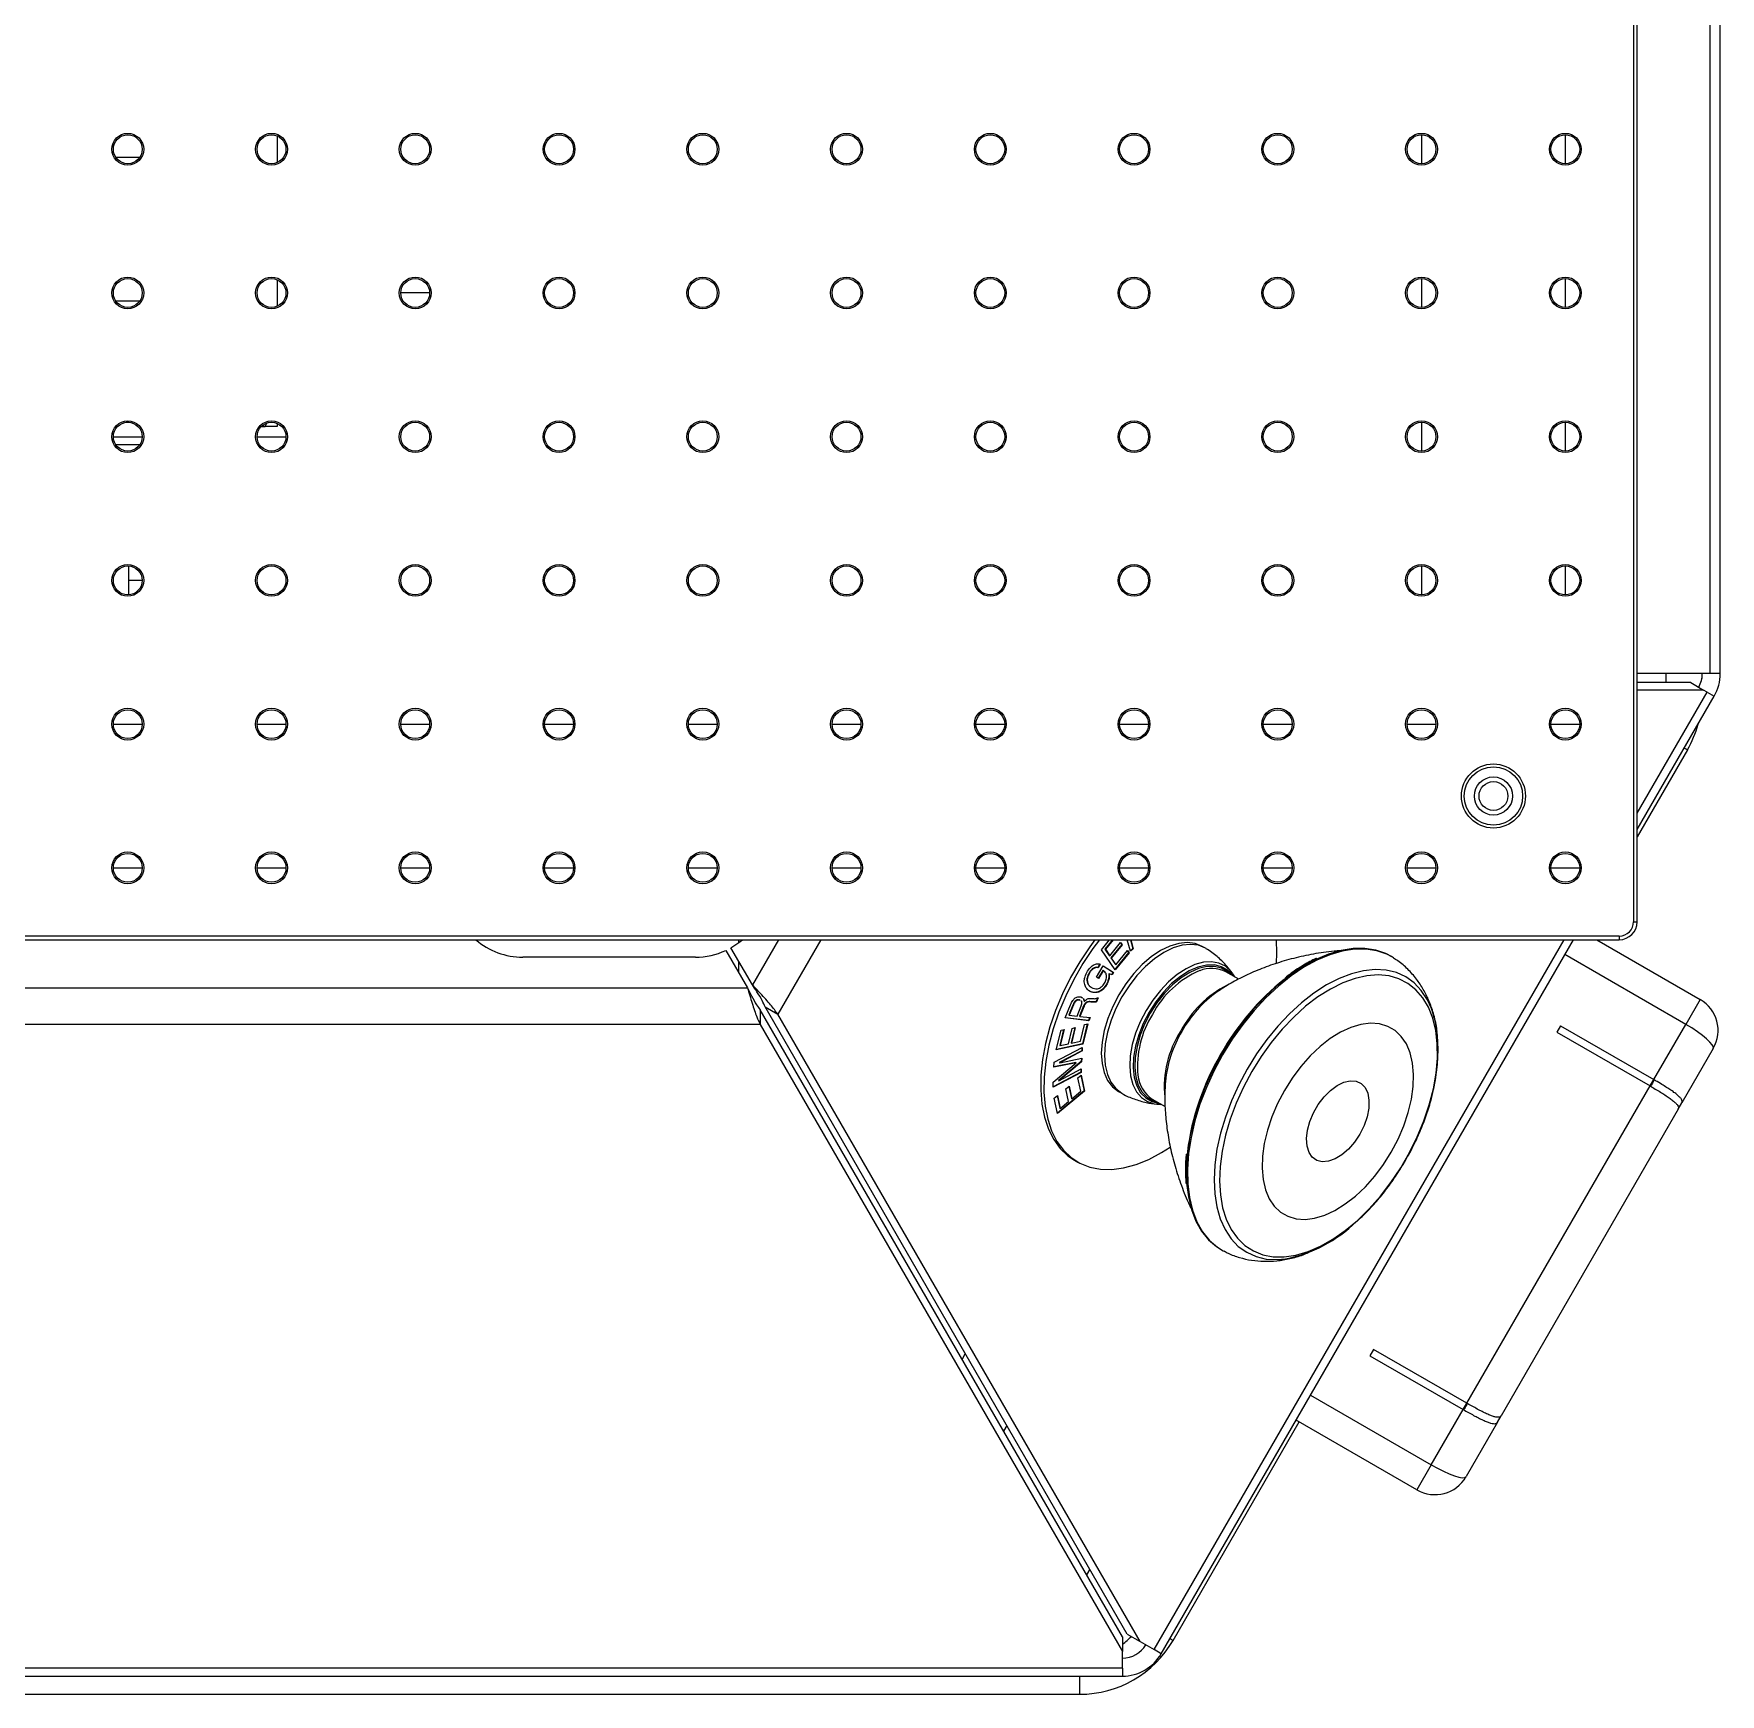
# Model space of a CAD drawing. Header units: millimetres. Extents: x -2048 to 999, y -438 to 438.
# Drawn here: x 663.5 to 961.5, y -438.1 to -144.7 of the extents above; entities that cross this region are included whole.
import ezdxf

# ---------------------------------------------------------------- set-up
doc = ezdxf.new("R2010")
doc.units = ezdxf.units.MM
doc.layers.add('LGV', color=4, linetype='Continuous')

msp = doc.modelspace()

# ---------------------------------------------------------------- linework, layer by layer
at = {"layer": 'LGV', "linetype": 'Continuous', "lineweight": 15}
for p, q in [((946.15, 301.62), (946.15, -301.62)), ((946.78, -301.62), (946.78, 301.62)), ((959.7, -257.78), (959.7, -0.61)), ((961.47, -257.78), (961.47, -0.61)), ((706.47, -162.75), (706.47, -167.45)), ((908.68, -162.55), (908.68, -167.65)), ((934.09, -162.55), (934.09, -167.65)), ((677.95, -166.5), (682.22, -166.5)), ((706.47, -188.15), (706.47, -192.85)), ((733.44, -190.5), (728.33, -190.5)), ((908.68, -187.95), (908.68, -193.05)), ((934.09, -187.95), (934.09, -193.05)), ((677.95, -191.9), (682.22, -191.9)), ((680.34, -213.36), (679.83, -213.36)), ((706.47, -214.12), (703.65, -214.12)), ((703.65, -214.12), (704.38, -214.12)), ((704.38, -214.12), (704.64, -213.49)), ((706.47, -213.55), (706.47, -214.12)), ((908.68, -213.35), (908.68, -218.45)), ((934.09, -213.35), (934.09, -218.45)), ((677.53, -215.9), (682.64, -215.9)), ((677.95, -217.3), (682.22, -217.3)), ((702.93, -215.9), (708.04, -215.9)), ((680.23, -238.75), (680.23, -243.85)), ((682.64, -241.3), (680.23, -241.3)), ((908.68, -238.75), (908.68, -243.85)), ((934.09, -238.75), (934.09, -243.85)), ((959.7, -257.78), (946.78, -257.78)), ((951.86, -257.78), (951.86, -259.37)), ((958.21, -257.78), (958.21, -258.66)), ((961.47, -257.78), (959.7, -257.78)), ((956.28, -259.37), (946.78, -259.37)), ((958.53, -260.67), (946.78, -260.67)), ((946.78, -282.46), (959.16, -261.03)), ((946.78, -285.33), (960.4, -261.75)), ((956.28, -259.37), (958.53, -260.67)), ((959.16, -261.03), (958.53, -260.67)), ((959.16, -261.03), (960.4, -261.75)), ((677.53, -266.7), (682.64, -266.7)), ((702.93, -266.7), (708.04, -266.7)), ((728.33, -266.7), (733.44, -266.7)), ((753.73, -266.7), (758.84, -266.7)), ((779.13, -266.7), (784.24, -266.7)), ((804.53, -266.7), (809.64, -266.7)), ((829.93, -266.7), (835.04, -266.7)), ((855.33, -266.7), (860.44, -266.7)), ((880.73, -266.7), (885.84, -266.7)), ((906.13, -266.7), (911.24, -266.7)), ((931.53, -266.7), (936.64, -266.7)), ((955.66, -271.23), (955.11, -270.92)), ((955.66, -271.23), (946.78, -286.6)), ((677.53, -292.1), (682.64, -292.1)), ((702.93, -292.1), (708.04, -292.1)), ((728.33, -292.1), (733.44, -292.1)), ((753.73, -292.1), (758.84, -292.1)), ((779.13, -292.1), (784.24, -292.1)), ((804.53, -292.1), (809.64, -292.1)), ((829.93, -292.1), (835.04, -292.1)), ((855.33, -292.1), (860.44, -292.1)), ((880.73, -292.1), (885.84, -292.1)), ((906.13, -292.1), (911.24, -292.1)), ((931.53, -292.1), (936.64, -292.1)), ((946.15, -301.62), (946.78, -301.62)), ((943.61, -304.17), (-269.24, -304.17)), ((-269.24, -304.8), (943.61, -304.8)), ((785.77, -306.69), (789.58, -313.28)), ((790.45, -312.78), (786.66, -306.23)), ((788.04, -305.32), (788.04, -304.8)), ((795.05, -304.8), (790.45, -312.78)), ((802.56, -304.8), (794.95, -317.98)), ((852.14, -306.56), (853.57, -304.8)), ((854.55, -310.12), (852.14, -306.56)), ((854.09, -304.8), (852.75, -306.45)), ((852.75, -306.45), (853.51, -307.58)), ((852.75, -306.45), (852.82, -306.49)), ((854.2, -304.8), (852.82, -306.49)), ((852.82, -306.49), (853.58, -307.62)), ((853.58, -307.62), (855.49, -305.27)), ((855.7, -305.65), (853.8, -308)), ((855.77, -305.69), (853.87, -308.04)), ((854.66, -309.21), (856.72, -306.68)), ((855.46, -305.3), (855.7, -305.65)), ((855.49, -305.27), (855.77, -305.69)), ((855.7, -305.65), (855.77, -305.69)), ((857.26, -306.83), (856.69, -304.8)), ((856.69, -306.7), (856.93, -307.06)), ((856.72, -306.68), (857, -307.1)), ((857.24, -304.8), (857.67, -306.35)), ((857.67, -306.35), (857.24, -306.75)), ((857.75, -306.39), (857.26, -306.83)), ((857.3, -304.8), (857.75, -306.39)), ((857.67, -306.35), (857.75, -306.39)), ((861.45, -430.26), (933.89, -304.8)), ((862.7, -430.98), (935.55, -304.8)), ((870.5, -306.3), (869.93, -305.97)), ((939.63, -304.8), (957.9, -315.35)), ((943.61, -304.17), (943.61, -304.8)), ((780.38, -307.89), (749.9, -307.89)), ((788.04, -310.6), (788.04, -308.6)), ((850.62, -309.88), (850.69, -309.92)), ((851.24, -311.4), (852.42, -309.42)), ((851.81, -309.1), (851.46, -309.68)), ((851.46, -309.68), (851.53, -309.72)), ((851.88, -309.14), (851.53, -309.72)), ((852.42, -309.42), (854.27, -310.59)), ((852.42, -309.42), (854.2, -310.55)), ((853.51, -307.58), (853.58, -307.62)), ((853.8, -308), (854.59, -309.17)), ((853.8, -308), (853.87, -308.04)), ((853.87, -308.04), (854.66, -309.21)), ((856.93, -307.06), (854.5, -310.05)), ((857, -307.1), (854.55, -310.12)), ((854.59, -309.17), (854.66, -309.21)), ((856.93, -307.06), (857, -307.1)), ((903.56, -307.91), (903.36, -307.79)), ((903.73, -308.02), (903.56, -307.91)), ((955.36, -319.76), (934.02, -307.44)), ((849.93, -310.66), (850, -310.71)), ((851.63, -311.64), (851.24, -311.4)), ((852.37, -310.24), (851.56, -311.6)), ((852.44, -310.28), (851.63, -311.64)), ((852.37, -310.24), (852.44, -310.28)), ((852.52, -310.32), (852.43, -310.27)), ((852.94, -312.75), (853.02, -312.79)), ((853.97, -310.94), (853.44, -310.8)), ((853.44, -310.8), (853.51, -310.84)), ((854.04, -310.98), (853.51, -310.84)), ((854.2, -310.55), (853.97, -310.94)), ((853.97, -310.94), (854.04, -310.98)), ((854.27, -310.59), (854.04, -310.98)), ((854.2, -310.55), (854.27, -310.59)), ((876.38, -311.77), (874.11, -310.46)), ((875.35, -310.81), (875.27, -310.7)), ((875.67, -311.36), (875.32, -310.85)), ((363.27, -313.28), (789.58, -313.28)), ((848.27, -315.49), (848.1, -315.41)), ((848.1, -315.41), (848.17, -315.45)), ((848.35, -315.53), (848.17, -315.45)), ((848.48, -314.88), (848.8, -315.07)), ((848.55, -314.93), (848.72, -315.03)), ((848.89, -315.13), (849.07, -315.64)), ((848.96, -315.18), (849.14, -315.68)), ((849.07, -315.64), (849.14, -315.68)), ((850.08, -315.74), (850.16, -315.78)), ((850.29, -313.21), (850.36, -313.25)), ((850.74, -315.8), (850.81, -315.84)), ((851.46, -315.06), (851.18, -315.74)), ((851.18, -315.74), (851.25, -315.78)), ((851.54, -315.07), (851.25, -315.78)), ((851.4, -315.06), (851.54, -315.07)), ((851.52, -314.02), (851.59, -314.07)), ((957.9, -315.35), (955.36, -319.76)), ((791.83, -317.18), (791.83, -319.78)), ((855.82, -428.01), (791.83, -317.18)), ((792.7, -316.68), (794.95, -317.98)), ((856.69, -427.51), (792.7, -316.68)), ((858.94, -428.81), (794.95, -317.98)), ((845.73, -318.63), (846.67, -316.3)), ((849.89, -319.14), (845.73, -318.63)), ((849.82, -319.1), (845.74, -318.6)), ((847.11, -316.27), (846.38, -318.07)), ((846.38, -318.07), (846.45, -318.11)), ((847.19, -316.31), (846.45, -318.11)), ((846.45, -318.11), (847.82, -318.28)), ((847.11, -316.27), (847.19, -316.31)), ((847.82, -318.28), (848.56, -316.47)), ((848.98, -316.48), (848.25, -318.3)), ((848.25, -318.3), (848.32, -318.34)), ((849.05, -316.53), (848.32, -318.34)), ((848.32, -318.34), (850.13, -318.56)), ((848.98, -316.48), (849.05, -316.53)), ((850.04, -318.55), (849.82, -319.1)), ((850.13, -318.56), (849.89, -319.14)), ((791.83, -319.78), (363.27, -319.78)), ((791.83, -319.78), (855.82, -430.61)), ((844.15, -324.25), (844.99, -320.77)), ((845.44, -320.68), (844.76, -323.47)), ((845.52, -320.66), (844.84, -323.51)), ((844.99, -320.77), (845.52, -320.66)), ((846.31, -323.2), (846.97, -320.46)), ((847.42, -320.36), (846.77, -323.04)), ((847.5, -320.34), (846.84, -323.08)), ((846.97, -320.46), (847.5, -320.34)), ((848.45, -322.74), (849.16, -319.78)), ((849.61, -319.68), (848.76, -323.22)), ((849.7, -319.66), (848.83, -323.26)), ((849.16, -319.78), (849.7, -319.66)), ((849.82, -319.1), (849.89, -319.14)), ((933.22, -320.01), (932.57, -321.13)), ((933.22, -320.01), (932.57, -321.13)), ((932.57, -321.13), (949.07, -330.65)), ((933.22, -320.01), (949.72, -329.53)), ((949.72, -329.53), (955.36, -319.76)), ((843.77, -326.46), (848.73, -323.85)), ((848.83, -323.26), (844.15, -324.25)), ((848.76, -323.22), (844.16, -324.19)), ((848.64, -324.41), (844.68, -326.49)), ((848.71, -324.45), (844.75, -326.53)), ((844.76, -323.47), (844.84, -323.51)), ((844.84, -323.51), (846.31, -323.2)), ((846.77, -323.04), (846.84, -323.08)), ((846.84, -323.08), (848.45, -322.74)), ((848.66, -323.89), (848.64, -324.41)), ((848.64, -324.41), (848.71, -324.45)), ((848.73, -323.85), (848.71, -324.45)), ((848.76, -323.22), (848.83, -323.26)), ((960.23, -324.02), (954.68, -333.63)), ((843.61, -329.95), (847.67, -326.56)), ((843.73, -327.35), (843.77, -326.46)), ((847.6, -326.52), (843.73, -327.29)), ((847.67, -326.56), (843.73, -327.35)), ((848.55, -326.32), (844.52, -329.69)), ((848.62, -326.36), (844.59, -329.73)), ((844.59, -329.73), (848.57, -327.64)), ((844.68, -326.49), (844.75, -326.53)), ((844.75, -326.53), (848.65, -325.75)), ((847.6, -326.52), (847.67, -326.56)), ((848.49, -327.68), (848.47, -328.2)), ((848.57, -327.64), (848.54, -328.24)), ((848.58, -325.76), (848.55, -326.32)), ((848.55, -326.32), (848.62, -326.36)), ((848.65, -325.75), (848.62, -326.36)), ((848.54, -328.24), (843.57, -330.85)), ((843.57, -330.85), (843.61, -329.95)), ((848.47, -328.2), (843.58, -330.77)), ((844.52, -329.69), (844.59, -329.73)), ((845.84, -331.18), (846.42, -330.7)), ((846.37, -330.74), (846.81, -332.86)), ((846.42, -330.7), (846.88, -332.9)), ((847.98, -329.19), (848.56, -328.71)), ((848.48, -331.57), (847.98, -329.19)), ((848.47, -328.2), (848.54, -328.24)), ((848.51, -328.75), (849.08, -331.5)), ((848.56, -328.71), (849.15, -331.54)), ((916.7, -386.71), (949.07, -330.65)), ((949.07, -330.65), (949.72, -329.53)), ((843.79, -332.79), (844.37, -332.31)), ((844.36, -335.53), (843.79, -332.79)), ((844.32, -332.35), (844.78, -334.55)), ((849.08, -331.5), (844.34, -335.44)), ((849.15, -331.54), (844.36, -335.53)), ((844.37, -332.31), (844.85, -334.6)), ((844.85, -334.6), (846.3, -333.39)), ((846.3, -333.39), (845.84, -331.18)), ((846.81, -332.86), (846.88, -332.9)), ((846.88, -332.9), (848.48, -331.57)), ((849.08, -331.5), (849.15, -331.54)), ((855.13, -331.61), (855.7, -331.93)), ((861.11, -332.98), (863.38, -334.29)), ((861.54, -333.37), (862, -333.49)), ((954.03, -334.76), (954.68, -333.63)), ((844.78, -334.55), (844.85, -334.6)), ((861.91, -333.86), (862.28, -333.89)), ((954.03, -334.76), (922.74, -388.96)), ((847.36, -343.76), (847.93, -344.09)), ((873.43, -359.65), (873.63, -359.76)), ((873.63, -359.76), (873.8, -359.85)), ((828.06, -377.93), (827.49, -378.93)), ((900.2, -377.19), (899.56, -378.31)), ((900.2, -377.19), (899.56, -378.31)), ((899.56, -378.31), (916.06, -387.83)), ((916.7, -386.71), (900.2, -377.19)), ((889.08, -385.29), (910.41, -397.61)), ((916.06, -387.83), (916.7, -386.71)), ((864.79, -428.62), (887.08, -390.02)), ((907.87, -402.02), (886.53, -389.7)), ((910.41, -397.61), (916.06, -387.83)), ((922.09, -390.09), (916.54, -399.69)), ((922.09, -390.09), (922.74, -388.96)), ((835.4, -390.63), (834.82, -391.63)), ((910.41, -397.61), (907.87, -402.02)), ((850.06, -416.03), (849.48, -417.03)), ((855.82, -428.01), (855.82, -430.61)), ((856.69, -427.51), (858.94, -428.81)), ((858.94, -428.81), (861.45, -430.26)), ((864.24, -428.31), (864.79, -428.62)), ((855.82, -433.51), (855.82, -430.61)), ((862.7, -430.98), (861.45, -430.26)), ((855.82, -433.51), (363.27, -433.51)), ((363.27, -434.95), (855.82, -434.95)), ((848.29, -438.15), (848.29, -434.95)), ((855.82, -433.51), (855.82, -434.95)), ((366.67, -438.15), (848.29, -438.15))]:
    msp.add_line(p, q, dxfattribs=at)
at = {"layer": 'LGV', "linetype": 'Continuous', "lineweight": 15, "flags": 128}
for points in [[(786.66, -306.23), (788.06, -305.31), (788.68, -304.8)], [(850.97, -304.8), (850.06, -306.04), (848.28, -308.7), (846.67, -311.49), (845.25, -314.36), (844.03, -317.28), (843.03, -320.22), (842.25, -323.13), (841.72, -325.99), (841.43, -328.76), (841.39, -331.4), (841.6, -333.88), (842.06, -336.18), (842.76, -338.26), (843.7, -340.1), (844.85, -341.68), (846.21, -342.98), (847.36, -343.76)], [(851.79, -304.8), (850.63, -306.36), (848.85, -309.03), (847.24, -311.82), (845.82, -314.69), (844.6, -317.61), (843.59, -320.55), (842.82, -323.46), (842.29, -326.32), (842, -329.09), (841.96, -331.73), (842.17, -334.21), (842.63, -336.51), (843.33, -338.59), (844.26, -340.43), (845.42, -342.01), (846.78, -343.31), (848.33, -344.31), (850.06, -345), (851.94, -345.37), (853.94, -345.42), (856.05, -345.14), (858.24, -344.55), (860.48, -343.64), (862.75, -342.43), (864.27, -341.46)], [(869.93, -305.97), (868.69, -305.47), (867.3, -305.29), (865.79, -305.44), (864.2, -305.93), (862.57, -306.73), (860.94, -307.82), (859.34, -309.19), (857.83, -310.79), (856.43, -312.59), (855.18, -314.55)], [(870.63, -306.38), (870.5, -306.3), (869.26, -305.79), (867.87, -305.62), (866.36, -305.77), (864.77, -306.25), (863.13, -307.05), (861.5, -308.15), (859.91, -309.52), (858.4, -311.12), (857, -312.92), (855.75, -314.87)], [(903.36, -307.79), (902.36, -307.26), (900.58, -306.64), (898.66, -306.34), (896.62, -306.35), (894.47, -306.69), (892.26, -307.34), (890, -308.3), (887.71, -309.55), (885.43, -311.09), (883.19, -312.89), (881, -314.94), (878.9, -317.2), (876.91, -319.66), (875.05, -322.28), (873.34, -325.03)], [(903.56, -307.91), (902.55, -307.38), (900.78, -306.76), (898.86, -306.45), (896.81, -306.47), (894.67, -306.8), (892.46, -307.46), (890.19, -308.41), (887.91, -309.67), (885.63, -311.21), (883.39, -313.01), (881.2, -315.05), (879.1, -317.32), (877.11, -319.77), (875.25, -322.39), (873.54, -325.15)], [(883.03, -308.97), (883.12, -307.16), (883.05, -304.8)], [(875.27, -310.7), (875, -310.36), (874.04, -309.5), (872.89, -308.94), (871.59, -308.7), (870.16, -308.79), (868.65, -309.2), (867.09, -309.92), (865.53, -310.94), (864, -312.23), (862.54, -313.75), (861.2, -315.46), (860, -317.33)], [(875.41, -311.21), (875.36, -311.15), (874.46, -310.2), (873.35, -309.57), (872.08, -309.26), (870.68, -309.28), (869.18, -309.63), (867.63, -310.31), (866.07, -311.3), (864.53, -312.56), (863.07, -314.06), (861.73, -315.77), (860.53, -317.63)], [(874.96, -310.93), (874.45, -310.46), (873.36, -309.84), (872.12, -309.53), (870.74, -309.55), (869.26, -309.9), (867.74, -310.57), (866.2, -311.54), (864.69, -312.78), (863.26, -314.26), (861.94, -315.93), (860.76, -317.77)], [(878.67, -328.11), (877.21, -330.86), (875.93, -333.67), (874.87, -336.51), (874.04, -339.35), (873.44, -342.14), (873.09, -344.85), (872.99, -347.45), (873.14, -349.89), (873.54, -352.16), (874.18, -354.21), (875.06, -356.02), (876.16, -357.57), (877.47, -358.84), (878.98, -359.81), (880.65, -360.47), (882.48, -360.82), (884.44, -360.83), (886.5, -360.52), (888.63, -359.89), (890.81, -358.95), (893, -357.71), (895.19, -356.19), (897.34, -354.4), (899.43, -352.37), (901.42, -350.13), (903.28, -347.7), (905.01, -345.12), (906.57, -342.41), (907.94, -339.63), (909.11, -336.79), (910.06, -333.95), (910.78, -331.13), (911.25, -328.38), (911.48, -325.72), (911.45, -323.19), (911.18, -320.84), (910.66, -318.68), (909.89, -316.74), (908.9, -315.05), (907.69, -313.64), (906.28, -312.52), (904.69, -311.7), (902.94, -311.2), (901.04, -311.02), (899.03, -311.17), (896.93, -311.64), (894.77, -312.42), (892.58, -313.52), (890.38, -314.9), (888.21, -316.56), (886.09, -318.47), (884.05, -320.61), (882.12, -322.95), (880.32, -325.46), (878.67, -328.11)], [(910.44, -316.98), (909.71, -315.4), (908.64, -313.78), (907.36, -312.43), (905.89, -311.37), (904.23, -310.62), (902.43, -310.19), (900.49, -310.08), (898.44, -310.29), (896.31, -310.82), (894.12, -311.66), (891.9, -312.8), (889.68, -314.24), (887.49, -315.94), (885.36, -317.89), (883.3, -320.06), (881.35, -322.44), (879.54, -324.98), (877.88, -327.65)], [(855.18, -314.55), (854.11, -316.6), (853.25, -318.71), (852.62, -320.83), (852.24, -322.89), (852.1, -324.85), (852.23, -326.66), (852.6, -328.28), (853.22, -329.67), (854.07, -330.79), (855.13, -331.61)], [(855.75, -314.87), (854.68, -316.93), (853.82, -319.04), (853.19, -321.15), (852.8, -323.22), (852.67, -325.18), (852.79, -326.99), (853.17, -328.61), (853.79, -330), (854.64, -331.11), (855.7, -331.93), (855.83, -332.01)], [(860, -317.33), (858.99, -319.3), (858.17, -321.32), (857.58, -323.34), (857.23, -325.31), (857.13, -327.17), (857.28, -328.88), (857.69, -330.4), (858.32, -331.68), (859.18, -332.69), (860.24, -333.4), (861.47, -333.8), (861.91, -333.86)], [(860.53, -317.63), (859.51, -319.6), (858.71, -321.62), (858.14, -323.64), (857.81, -325.6), (857.74, -327.44), (857.93, -329.13), (858.37, -330.6), (859.05, -331.83), (859.96, -332.77), (861.06, -333.41), (862.33, -333.72), (862.41, -333.73)], [(860.76, -317.77), (859.76, -319.7), (858.97, -321.69), (858.41, -323.67), (858.08, -325.59), (858.02, -327.41), (858.2, -329.06), (858.64, -330.51), (859.31, -331.72), (860.2, -332.65), (861.28, -333.27), (861.54, -333.37)], [(910.77, -331.36), (911.13, -329.58), (911.51, -326.84), (911.64, -324.2), (911.52, -321.71), (911.16, -319.39), (910.55, -317.28), (910.44, -316.98)], [(884.45, -331.44), (883.25, -333.74), (882.24, -336.09), (881.45, -338.45), (880.89, -340.79), (880.57, -343.05), (880.5, -345.2), (880.68, -347.19), (881.11, -349), (881.78, -350.57), (882.67, -351.89), (883.77, -352.94), (885.06, -353.68), (886.51, -354.11), (888.1, -354.22), (889.8, -354.01), (891.57, -353.48), (893.39, -352.64), (895.21, -351.5), (897.02, -350.1), (898.76, -348.45), (900.41, -346.58), (901.95, -344.53), (903.33, -342.34), (904.53, -340.05), (905.54, -337.7), (906.33, -335.34), (906.89, -333), (907.21, -330.74), (907.27, -328.59), (907.09, -326.59), (906.67, -324.79), (906, -323.21), (905.11, -321.89), (904.01, -320.85), (902.72, -320.11), (901.27, -319.67), (899.68, -319.56), (897.98, -319.78), (896.21, -320.31), (894.39, -321.15), (892.56, -322.28), (890.76, -323.69), (889.02, -325.34), (887.36, -327.21), (885.83, -329.25), (884.45, -331.44)], [(960.23, -324.02), (960.25, -323.75), (960.05, -323.36), (959.65, -322.88), (959.06, -322.32), (958.31, -321.71), (957.42, -321.06), (956.42, -320.4), (955.36, -319.76)], [(873.34, -325.03), (871.81, -327.88), (870.47, -330.8), (869.34, -333.76), (868.43, -336.71), (867.75, -339.63), (867.31, -342.47), (867.12, -345.21), (867.18, -347.82), (867.48, -350.26), (868.02, -352.5), (868.8, -354.53), (869.81, -356.3), (871.03, -357.81), (872.46, -359.04), (873.43, -359.65)], [(873.54, -325.15), (872.01, -328), (870.67, -330.92), (869.54, -333.87), (868.63, -336.82), (867.95, -339.74), (867.52, -342.59), (867.32, -345.33), (867.38, -347.93), (867.68, -350.37), (868.22, -352.61), (869, -354.64), (870.01, -356.41), (871.24, -357.93), (872.66, -359.15), (873.63, -359.76)], [(877.88, -327.65), (876.39, -330.42), (875.1, -333.27), (874.02, -336.14), (873.16, -339.01), (872.54, -341.83), (872.16, -344.58), (872.03, -347.22), (872.15, -349.71), (872.51, -352.03), (873.12, -354.14), (873.97, -356.02), (875.03, -357.64), (876.31, -358.99), (877.79, -360.04), (879.44, -360.79), (881.24, -361.23), (883.18, -361.34), (884.68, -361.22)], [(897.79, -339.14), (896.85, -340.55), (895.78, -341.79), (894.62, -342.8), (893.42, -343.53), (892.25, -343.95), (891.15, -344.05), (890.18, -343.8), (889.38, -343.24), (888.8, -342.38), (888.45, -341.26), (888.36, -339.93), (888.52, -338.47), (888.94, -336.93), (889.59, -335.39), (890.44, -333.92), (891.45, -332.59), (892.57, -331.46), (893.76, -330.58), (894.95, -330), (896.09, -329.74), (897.13, -329.82), (898.02, -330.23), (898.71, -330.94), (899.18, -331.94), (899.4, -333.17), (899.37, -334.57), (899.08, -336.08), (898.54, -337.63), (897.79, -339.14)], [(910.41, -397.61), (911.5, -398.21), (912.57, -398.74), (913.57, -399.19), (914.49, -399.53), (915.26, -399.76), (915.88, -399.87), (916.31, -399.84), (916.54, -399.69)]]:
    msp.add_lwpolyline(points, dxfattribs=at)
at = {"layer": 'LGV', "linetype": 'Continuous', "lineweight": 15}
for centre, radius in [((680.09, -165.1), 2.81), ((680.09, -165.1), 2.55), ((705.49, -165.1), 2.81), ((705.49, -165.1), 2.55), ((730.88, -165.1), 2.81), ((730.88, -165.1), 2.55), ((756.29, -165.1), 2.81), ((756.29, -165.1), 2.55), ((781.69, -165.1), 2.81), ((781.69, -165.1), 2.55), ((807.09, -165.1), 2.81), ((807.09, -165.1), 2.55), ((832.49, -165.1), 2.81), ((832.49, -165.1), 2.55), ((857.89, -165.1), 2.81), ((857.89, -165.1), 2.55), ((883.28, -165.1), 2.81), ((883.28, -165.1), 2.55), ((908.68, -165.1), 2.81), ((908.68, -165.1), 2.55), ((934.09, -165.1), 2.81), ((934.09, -165.1), 2.55), ((680.09, -190.5), 2.81), ((705.49, -190.5), 2.81), ((730.88, -190.5), 2.81), ((756.29, -190.5), 2.81), ((781.69, -190.5), 2.81), ((807.09, -190.5), 2.81), ((832.49, -190.5), 2.81), ((857.89, -190.5), 2.81), ((883.28, -190.5), 2.81), ((908.68, -190.5), 2.81), ((934.09, -190.5), 2.81), ((680.09, -190.5), 2.55), ((705.49, -190.5), 2.55), ((730.88, -190.5), 2.55), ((756.29, -190.5), 2.55), ((781.69, -190.5), 2.55), ((807.09, -190.5), 2.55), ((832.49, -190.5), 2.55), ((857.89, -190.5), 2.55), ((883.28, -190.5), 2.55), ((908.68, -190.5), 2.55), ((934.09, -190.5), 2.55), ((680.09, -215.9), 2.81), ((680.09, -215.9), 2.55), ((705.49, -215.9), 2.81), ((705.49, -215.9), 2.55), ((730.88, -215.9), 2.81), ((730.88, -215.9), 2.55), ((756.29, -215.9), 2.81), ((756.29, -215.9), 2.55), ((781.69, -215.9), 2.81), ((781.69, -215.9), 2.55), ((807.09, -215.9), 2.81), ((807.09, -215.9), 2.55), ((832.49, -215.9), 2.81), ((832.49, -215.9), 2.55), ((857.89, -215.9), 2.81), ((857.89, -215.9), 2.55), ((883.28, -215.9), 2.81), ((883.28, -215.9), 2.55), ((908.68, -215.9), 2.81), ((908.68, -215.9), 2.55), ((934.09, -215.9), 2.81), ((934.09, -215.9), 2.55), ((680.09, -241.3), 2.81), ((680.09, -241.3), 2.55), ((705.49, -241.3), 2.81), ((705.49, -241.3), 2.55), ((730.88, -241.3), 2.81), ((730.88, -241.3), 2.55), ((756.29, -241.3), 2.81), ((756.29, -241.3), 2.55), ((781.69, -241.3), 2.81), ((781.69, -241.3), 2.55), ((807.09, -241.3), 2.81), ((807.09, -241.3), 2.55), ((832.49, -241.3), 2.81), ((832.49, -241.3), 2.55), ((857.89, -241.3), 2.81), ((857.89, -241.3), 2.55), ((883.28, -241.3), 2.81), ((883.28, -241.3), 2.55), ((908.68, -241.3), 2.81), ((908.68, -241.3), 2.55), ((934.09, -241.3), 2.81), ((934.09, -241.3), 2.55), ((680.09, -266.7), 2.81), ((680.09, -266.7), 2.55), ((705.49, -266.7), 2.81), ((705.49, -266.7), 2.55), ((730.88, -266.7), 2.81), ((730.88, -266.7), 2.55), ((756.29, -266.7), 2.81), ((756.29, -266.7), 2.55), ((781.69, -266.7), 2.81), ((781.69, -266.7), 2.55), ((807.09, -266.7), 2.81), ((807.09, -266.7), 2.55), ((832.49, -266.7), 2.81), ((832.49, -266.7), 2.55), ((857.89, -266.7), 2.81), ((857.89, -266.7), 2.55), ((883.28, -266.7), 2.81), ((883.28, -266.7), 2.55), ((908.68, -266.7), 2.81), ((908.68, -266.7), 2.55), ((934.09, -266.7), 2.81), ((934.09, -266.7), 2.55), ((921.39, -279.4), 5.66), ((921.39, -279.4), 5.16), ((921.39, -279.4), 3.37), ((921.39, -279.4), 2.55), ((680.09, -292.1), 2.81), ((680.09, -292.1), 2.55), ((705.49, -292.1), 2.81), ((705.49, -292.1), 2.55), ((730.88, -292.1), 2.81), ((730.88, -292.1), 2.55), ((756.29, -292.1), 2.81), ((756.29, -292.1), 2.55), ((781.69, -292.1), 2.81), ((781.69, -292.1), 2.55), ((807.09, -292.1), 2.81), ((807.09, -292.1), 2.55), ((832.49, -292.1), 2.81), ((832.49, -292.1), 2.55), ((857.89, -292.1), 2.81), ((857.89, -292.1), 2.55), ((883.28, -292.1), 2.81), ((883.28, -292.1), 2.55), ((908.68, -292.1), 2.81), ((908.68, -292.1), 2.55), ((934.09, -292.1), 2.81), ((934.09, -292.1), 2.55)]:
    msp.add_circle(centre, radius, dxfattribs=at)
for centre, radius, start, end in [((953.53, -257.78), 4.76, 330, 0), ((953.53, -257.78), 7.94, 330, 0), ((939.16, -261.71), 19.05, 330, 344.8211), ((943.61, -301.62), 2.54, 270, 0), ((943.61, -301.62), 3.18, 270, 0), ((749.9, -295.19), 12.7, 229.1881, 270), ((780.38, -295.19), 12.7, 270, 295.1159), ((871.58, -315.63), 5.75, 63.8769, 111.2024), ((876.14, -325.8), 16.9, 113.1371, 152.4718), ((883.29, -330.03), 19.41, 117.5378, 151.9025), ((912.85, -347.27), 45.45, 128.66, 150.6168), ((884.98, -331.38), 21.34, 125.574, 150.8724), ((954.73, -320.85), 6.35, 330, 60), ((875.63, -327.15), 17.13, 147.6798, 185.3741), ((881.27, -330.75), 18.04, 146.8607, 185.9201), ((884.39, -331.85), 21.06, 148.9591, 174.5973), ((911.94, -347.93), 44.99, 149.3181, 172.7446), ((864.27, -328.21), 5.72, 185.4636, 236.5104), ((879.7, -336.7), 25.02, 281.4653, 314.211), ((911.04, -396.52), 6.35, 240, 330), ((848.29, -419.1), 19.05, 270, 330), ((848.29, -419.1), 12.7, 306.3735, 315.9357), ((855.82, -427.01), 4.76, 270, 330), ((855.82, -427.01), 7.94, 270, 330)]:
    msp.add_arc(centre, radius, start, end, dxfattribs=at)
for points, knots in [([(875.25, -310.72), (874.94, -310.3), (874.21, -309.3), (872.74, -307.9), (871.5, -306.87), (870.71, -306.45), (870.62, -306.4)], [0, 0, 0, 0, 0.2458748, 0.5818497, 0.9510094, 1, 1, 1, 1]), ([(894.34, -306.75), (893.97, -306.78), (892.36, -306.87), (889.59, -307.31), (886.11, -308.05), (882.82, -309.01), (879.75, -310.14), (876.95, -311.42), (874.54, -312.72), (873.15, -313.65), (872.54, -314.06)], [0, 0, 0, 0, 0.046466, 0.199853, 0.349528, 0.49492, 0.63536, 0.770094, 0.898311, 1, 1, 1, 1]), ([(849.67, -310.37), (849.88, -310.05), (850.27, -309.49), (850.75, -309.25), (850.96, -309.15)], [0, 0, 0, 0, 0.559208, 1, 1, 1, 1]), ([(850.62, -309.88), (850.48, -310), (850.22, -310.21), (850.02, -310.53), (849.93, -310.66)], [0, 0, 0, 0, 0.559094, 1, 1, 1, 1]), ([(851.46, -309.68), (851.31, -309.67), (851.06, -309.64), (850.76, -309.81), (850.62, -309.88)], [0, 0, 0, 0, 0.5600786, 1, 1, 1, 1]), ([(851.53, -309.72), (851.38, -309.71), (851.13, -309.68), (850.83, -309.85), (850.69, -309.92)], [0, 0, 0, 0, 0.560079, 1, 1, 1, 1]), ([(850.96, -309.15), (851.15, -309.09), (851.49, -308.99), (851.76, -309.09), (851.88, -309.14)], [0, 0, 0, 0, 0.559644, 1, 1, 1, 1]), ([(890.16, -308.08), (890.12, -308.1), (889.35, -308.41), (887.84, -309.28), (886.01, -310.42), (884.93, -311.27), (884.56, -311.57)], [0, 0, 0, 0, 0.023921, 0.411853, 0.79993, 1, 1, 1, 1]), ([(911.42, -321.02), (911.4, -320.82), (911.29, -319.71), (910.83, -317.89), (910.05, -315.59), (909.04, -313.57), (907.8, -311.69), (906.29, -310), (904.9, -308.76), (903.97, -308.21), (903.7, -308.05)], [0, 0, 0, 0, 0.03569, 0.206032, 0.355286, 0.499854, 0.640284, 0.791599, 0.938458, 1, 1, 1, 1]), ([(794.95, -317.98), (794.56, -317.44), (793.77, -316.35), (792.08, -314.5), (790.93, -313.29), (790.45, -312.78)], [0, 0, 0, 0, 0.366296, 0.732664, 1, 1, 1, 1]), ([(792.7, -316.68), (792.54, -316.31), (792.2, -315.5), (791.35, -314.14), (790.72, -313.18), (790.45, -312.78)], [0, 0, 0, 0, 0.322877, 0.714422, 1, 1, 1, 1]), ([(849.11, -312.5), (849.1, -312.32), (849.07, -311.97), (849.22, -311.22), (849.5, -310.69), (849.67, -310.37)], [0, 0, 0, 0, 0.280576, 0.560839, 1, 1, 1, 1]), ([(850.03, -313.88), (849.79, -313.7), (849.36, -313.39), (849.19, -312.77), (849.11, -312.5)], [0, 0, 0, 0, 0.560411, 1, 1, 1, 1]), ([(849.93, -310.66), (849.85, -310.8), (849.7, -311.09), (849.53, -311.67), (849.57, -312.32), (849.85, -312.88), (850.14, -313.1), (850.29, -313.21)], [0, 0, 0, 0, 0.125238, 0.250328, 0.499189, 0.749319, 1, 1, 1, 1]), ([(850, -310.71), (849.92, -310.85), (849.77, -311.13), (849.6, -311.72), (849.64, -312.36), (849.92, -312.92), (850.21, -313.14), (850.36, -313.25)], [0, 0, 0, 0, 0.1252382, 0.2503284, 0.4991887, 0.7493186, 1, 1, 1, 1]), ([(850.69, -309.92), (850.55, -310.04), (850.29, -310.25), (850.09, -310.57), (850, -310.71)], [0, 0, 0, 0, 0.559094, 1, 1, 1, 1]), ([(850.36, -313.25), (850.69, -313.4), (851.2, -313.63), (852, -313.27), (852.42, -312.86), (852.6, -312.59), (852.68, -312.46)], [0, 0, 0, 0, 0.498908, 0.748692, 0.874279, 1, 1, 1, 1]), ([(852.94, -312.75), (852.83, -312.92), (852.61, -313.27), (852.11, -313.76), (851.74, -313.92), (851.52, -314.02)], [0, 0, 0, 0, 0.280452, 0.560711, 1, 1, 1, 1]), ([(853.02, -312.79), (852.9, -312.96), (852.68, -313.31), (852.18, -313.8), (851.81, -313.96), (851.59, -314.07)], [0, 0, 0, 0, 0.280452, 0.560711, 1, 1, 1, 1]), ([(852.44, -310.27), (852.43, -310.27), (852.41, -310.26), (852.39, -310.25), (852.37, -310.24)], [0, 0, 0, 0, 0.211742, 1, 1, 1, 1]), ([(852.56, -310.35), (852.54, -310.33), (852.5, -310.31), (852.46, -310.29), (852.44, -310.28)], [0, 0, 0, 0, 0.559984, 1, 1, 1, 1]), ([(853.03, -311.28), (853, -311.05), (852.94, -310.63), (852.68, -310.43), (852.56, -310.35)], [0, 0, 0, 0, 0.558439, 1, 1, 1, 1]), ([(852.68, -312.46), (852.8, -312.23), (853, -311.83), (853.02, -311.45), (853.03, -311.28)], [0, 0, 0, 0, 0.55886, 1, 1, 1, 1]), ([(853.44, -310.8), (853.44, -311.15), (853.45, -311.78), (853.1, -312.46), (852.94, -312.75)], [0, 0, 0, 0, 0.561079, 1, 1, 1, 1]), ([(853.51, -310.84), (853.51, -311.19), (853.52, -311.82), (853.17, -312.5), (853.02, -312.79)], [0, 0, 0, 0, 0.561079, 1, 1, 1, 1]), ([(789.58, -313.28), (789.86, -314.21), (790.41, -316.07), (791.16, -318.33), (791.63, -319.35), (791.83, -319.78)], [0, 0, 0, 0, 0.366296, 0.732664, 1, 1, 1, 1]), ([(789.58, -313.28), (789.82, -313.77), (790.36, -314.86), (791.11, -316.24), (791.62, -316.9), (791.83, -317.18)], [0, 0, 0, 0, 0.322877, 0.714422, 1, 1, 1, 1]), ([(846.67, -316.3), (846.79, -316.03), (846.99, -315.56), (847.35, -315.23), (847.5, -315.09)], [0, 0, 0, 0, 0.5615116, 1, 1, 1, 1]), ([(848.1, -315.41), (848, -315.41), (847.81, -315.41), (847.5, -315.63), (847.26, -315.94), (847.16, -316.16), (847.11, -316.27)], [0, 0, 0, 0, 0.279997, 0.558657, 0.779164, 1, 1, 1, 1]), ([(848.17, -315.45), (848.07, -315.45), (847.88, -315.45), (847.57, -315.68), (847.33, -315.98), (847.23, -316.2), (847.19, -316.31)], [0, 0, 0, 0, 0.279997, 0.558657, 0.779164, 1, 1, 1, 1]), ([(847.5, -315.09), (847.7, -315), (848.05, -314.84), (848.35, -314.87), (848.48, -314.88)], [0, 0, 0, 0, 0.558103, 1, 1, 1, 1]), ([(848.56, -316.47), (848.6, -316.36), (848.67, -316.15), (848.69, -315.86), (848.64, -315.66), (848.55, -315.63), (848.53, -315.62)], [0, 0, 0, 0, 0.298306, 0.595622, 0.892856, 1, 1, 1, 1]), ([(850.08, -315.74), (849.89, -315.74), (849.66, -315.74), (849.34, -315.94), (849.14, -316.15), (849.05, -316.35), (848.98, -316.48)], [0, 0, 0, 0, 0.4993, 0.6250155, 0.750615, 1, 1, 1, 1]), ([(850.16, -315.78), (849.97, -315.78), (849.73, -315.78), (849.41, -315.99), (849.21, -316.19), (849.12, -316.39), (849.05, -316.53)], [0, 0, 0, 0, 0.4993, 0.625016, 0.750615, 1, 1, 1, 1]), ([(849.14, -315.68), (849.23, -315.58), (849.4, -315.41), (849.58, -315.29), (849.66, -315.24)], [0, 0, 0, 0, 0.560474, 1, 1, 1, 1]), ([(849.66, -315.24), (849.74, -315.21), (849.89, -315.16), (850.02, -315.16), (850.08, -315.16)], [0, 0, 0, 0, 0.559318, 1, 1, 1, 1]), ([(851.52, -314.02), (851.19, -314.09), (850.6, -314.19), (850.15, -313.95), (849.96, -313.84)], [0, 0, 0, 0, 0.558785, 1, 1, 1, 1]), ([(851.59, -314.07), (851.26, -314.13), (850.67, -314.23), (850.22, -313.99), (850.03, -313.88)], [0, 0, 0, 0, 0.558785, 1, 1, 1, 1]), ([(850.08, -315.16), (850.24, -315.18), (850.54, -315.2), (850.83, -315.21), (850.96, -315.22)], [0, 0, 0, 0, 0.559994, 1, 1, 1, 1]), ([(850.74, -315.8), (850.62, -315.8), (850.39, -315.8), (850.18, -315.76), (850.08, -315.74)], [0, 0, 0, 0, 0.5598803, 1, 1, 1, 1]), ([(850.81, -315.84), (850.69, -315.84), (850.46, -315.84), (850.25, -315.8), (850.16, -315.78)], [0, 0, 0, 0, 0.5598803, 1, 1, 1, 1]), ([(851.18, -315.74), (851.1, -315.76), (850.95, -315.79), (850.81, -315.8), (850.74, -315.8)], [0, 0, 0, 0, 0.559908, 1, 1, 1, 1]), ([(851.25, -315.78), (851.17, -315.8), (851.02, -315.83), (850.88, -315.84), (850.81, -315.84)], [0, 0, 0, 0, 0.5599077, 1, 1, 1, 1]), ([(850.96, -315.22), (851.04, -315.22), (851.18, -315.21), (851.33, -315.1), (851.4, -315.06)], [0, 0, 0, 0, 0.559946, 1, 1, 1, 1]), ([(863.44, -329.82), (863.39, -330.53), (863.28, -332.21), (863.36, -335), (863.67, -338.16), (864.25, -341.47), (865.1, -344.86), (866.24, -348.29), (867.22, -350.79), (867.88, -352.11), (867.98, -352.31)], [0, 0, 0, 0, 0.098758, 0.232303, 0.371705, 0.516147, 0.664802, 0.816909, 0.971803, 1, 1, 1, 1]), ([(949.72, -329.53), (949.72, -329.53), (949.72, -329.53), (949.72, -329.54), (949.73, -329.55), (949.73, -329.58), (949.71, -329.7), (949.62, -329.9), (949.47, -330.18), (949.31, -330.43), (949.18, -330.59), (949.11, -330.65), (949.09, -330.65), (949.08, -330.65), (949.07, -330.65), (949.07, -330.65), (949.07, -330.65)], [0, 0, 0, 0, 0.001062, 0.005728, 0.012614, 0.025708, 0.07141, 0.290274, 0.499977, 0.793557, 0.940556, 0.977412, 0.98681, 0.993744, 0.998662, 1, 1, 1, 1]), ([(949.07, -330.65), (949.37, -330.83), (949.99, -331.19), (950.88, -331.72), (951.71, -332.25), (952.45, -332.75), (953.08, -333.22), (953.58, -333.65), (953.92, -334.04), (954.13, -334.43), (954.07, -334.64), (954.03, -334.76)], [0, 0, 0, 0, 0.105653, 0.214377, 0.320037, 0.428754, 0.534539, 0.643423, 0.748615, 0.856914, 1, 1, 1, 1]), ([(954.68, -333.63), (954.69, -333.63), (954.73, -333.54), (954.76, -333.35), (954.63, -333.02), (954.33, -332.64), (953.89, -332.23), (953.3, -331.77), (952.59, -331.29), (951.79, -330.77), (950.83, -330.18), (950.12, -329.77), (949.72, -329.53)], [0, 0, 0, 0, 0.007364, 0.11331, 0.222414, 0.326936, 0.434488, 0.53912, 0.646731, 0.752311, 0.86094, 1, 1, 1, 1]), ([(855.82, -332), (855.84, -332.01), (856.49, -332.42), (857.9, -332.96), (859.94, -333.61), (861.31, -333.78), (861.95, -333.86)], [0, 0, 0, 0, 0.0079117, 0.3583739, 0.6994022, 1, 1, 1, 1]), ([(897.3, -354.51), (897.7, -354.15), (898.79, -353.17), (900.48, -351.35), (902.36, -349.09), (904.1, -346.67), (905.7, -344.13), (907.14, -341.49), (908.41, -338.79), (909.48, -336.05), (910.27, -333.62), (910.61, -332.12), (910.74, -331.54)], [0, 0, 0, 0, 0.063468, 0.17204, 0.280464, 0.388778, 0.497028, 0.605265, 0.713535, 0.82188, 0.930355, 1, 1, 1, 1]), ([(862.33, -333.87), (862.41, -333.88), (862.52, -333.9), (862.64, -333.89), (862.68, -333.88)], [0, 0, 0, 0, 0.724358, 1, 1, 1, 1]), ([(867.13, -342.66), (867.12, -342.74), (866.99, -343.73), (866.93, -345.5), (867.01, -347.11), (867.05, -347.89)], [0, 0, 0, 0, 0.046584, 0.531642, 1, 1, 1, 1]), ([(873.81, -359.81), (874.04, -359.95), (874.9, -360.44), (876.53, -361), (878.66, -361.49), (880.87, -361.68), (883.13, -361.58), (885.44, -361.18), (887.32, -360.68), (888.4, -360.21), (888.72, -360.08)], [0, 0, 0, 0, 0.051671, 0.194463, 0.336992, 0.480869, 0.627602, 0.778468, 0.93427, 1, 1, 1, 1]), ([(916.7, -386.71), (916.7, -386.71), (916.7, -386.72), (916.71, -386.72), (916.71, -386.73), (916.72, -386.76), (916.7, -386.88), (916.61, -387.08), (916.46, -387.36), (916.3, -387.61), (916.17, -387.77), (916.1, -387.83), (916.07, -387.84), (916.06, -387.84), (916.06, -387.84), (916.06, -387.83), (916.06, -387.83)], [0, 0, 0, 0, 0.001062, 0.005728, 0.012614, 0.025708, 0.07141, 0.290274, 0.499977, 0.793557, 0.940556, 0.977412, 0.98681, 0.993744, 0.998662, 1, 1, 1, 1]), ([(922.74, -388.96), (922.68, -389.03), (922.57, -389.16), (922.25, -389.22), (921.8, -389.18), (921.24, -389.02), (920.57, -388.76), (919.81, -388.41), (918.97, -387.98), (917.94, -387.42), (917.16, -386.98), (916.7, -386.71)], [0, 0, 0, 0, 0.099983, 0.202602, 0.307218, 0.414884, 0.519314, 0.626715, 0.732151, 0.840623, 1, 1, 1, 1]), ([(916.06, -387.83), (916.36, -388.01), (916.98, -388.36), (917.89, -388.86), (918.76, -389.32), (919.56, -389.71), (920.29, -390.02), (920.91, -390.24), (921.42, -390.34), (921.85, -390.33), (922, -390.17), (922.09, -390.09)], [0, 0, 0, 0, 0.105659, 0.214389, 0.320056, 0.428777, 0.534592, 0.643503, 0.7488, 0.857204, 1, 1, 1, 1])]:
    msp.add_open_spline(points, degree=3, knots=knots, dxfattribs=at)

doc.saveas('drawing.dxf')
